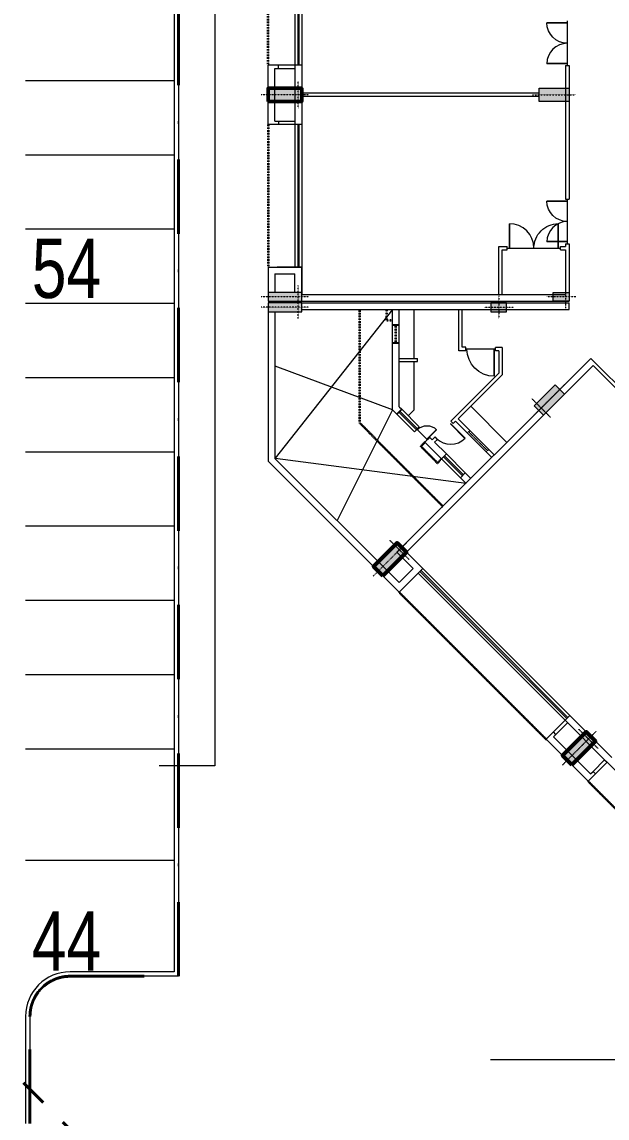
# Model space of a CAD drawing. Header units: inches. Extents: x 5542223 to 12533222, y 497239 to 5189502.
# Drawn here: x 6979341 to 6999042, y 1993400 to 2030305 of the extents above; entities that cross this region are included whole.
import ezdxf

# ---------------------------------------------------------------- set-up
doc = ezdxf.new("R2010")
doc.units = ezdxf.units.IN
doc.header["$MEASUREMENT"] = 0
for name, pattern in [('CENTER2', [1.125, 0.75, -0.125, 0.125, -0.125]), ('DASHDOT', [1, 0.5, -0.25, 0, -0.25]), ('HIDDEN2', [0.1875, 0.125, -0.0625]), ('HIDDENX2', [0.75, 0.5, -0.25]), ('PHANTOM2', [1.25, 0.625, -0.125, 0.125, -0.125, 0.125, -0.125])]:
    doc.linetypes.add(name, pattern=pattern)
doc.layers.get('0').update_dxf_attribs({"color": 1})
for name, color, linetype, lineweight in [('Area_parking', 7, 'DASHDOT', 40), ('DOOR', 7, 'Continuous', 9), ('PARKING NO TXT', 7, 'Continuous', 9), ('Road', 7, 'Continuous', 15), ('Road_CStone', 8, 'Continuous', 15), ('ROW', 7, 'PHANTOM2', 40), ('S_COL', 7, 'Continuous', 9), ('S_COLFILL', 7, 'Continuous', 0), ('S_Door', 7, 'Continuous', 18), ('S_Ele2', 7, 'Continuous', 15), ('S_Glass', 7, 'Continuous', 13), ('S_GRID', 7, 'CENTER2', 9), ('S_Parkingbays', 7, 'Continuous', 13), ('S_Projection', 8, 'HIDDEN2', 35), ('S_WALL', 7, 'Continuous', 15), ('S_WinCill', 7, 'Continuous', 13), ('SchLandscape', 7, 'Continuous', 13), ('VENT', 7, 'HIDDENX2', 15)]:
    doc.layers.add(name, color=color, linetype=linetype, lineweight=lineweight)
doc.layers.add('C_Wall', color=7, linetype='Continuous', lineweight=25, true_color=0x46007b, plot=False)
doc.styles.add('Parking_txt', font='arial.ttf', dxfattribs={"width": 0.75})

# ---------------------------------------------------------------- blocks, each defined once
blk = doc.blocks.new('COL450X1000')
at = {"layer": 'S_COL', "ltscale": 15}
blk.add_hatch(color=256, dxfattribs=at).paths.add_polyline_path([(225, 885), (-225, 885), (-225, -115), (225, -115)])
blk.add_lwpolyline([(225, 885), (-225, 885), (-225, -115), (225, -115)], close=True, dxfattribs=at)
at = {"layer": 'S_GRID', "color": 6, "ltscale": 0.1}
for p, q in [((0, 1115), (0, -345)), ((-455, 0), (455, 0))]:
    blk.add_line(p, q, dxfattribs=at)
blk = doc.blocks.new('CLO300X530')
at = {"layer": 'S_COLFILL', "ltscale": 15}
blk.add_hatch(color=256, dxfattribs=at).paths.add_polyline_path([(-415, -150), (115, -150), (115, 150), (-415, 150)])
at = {"layer": 'S_COL', "ltscale": 15}
blk.add_lwpolyline([(-415, -150), (115, -150), (115, 150), (-415, 150)], close=True, dxfattribs=at)
at = {"layer": 'S_GRID', "ltscale": 0.1}
for p, q in [((0, -380), (0, 380)), ((345, 0), (-645, 0))]:
    blk.add_line(p, q, dxfattribs=at)
blk = doc.blocks.new('CLO300X530M')
at = {"layer": 'S_COLFILL', "ltscale": 15}
blk.add_hatch(color=256, dxfattribs=at).paths.add_polyline_path([(265, -150), (-265, -150), (-265, 150), (265, 150)])
at = {"layer": 'S_COL', "ltscale": 15}
blk.add_lwpolyline([(265, -150), (-265, -150), (-265, 150), (265, 150)], close=True, dxfattribs=at)
at = {"layer": 'S_GRID', "ltscale": 0.1}
for p, q in [((0, -380), (0, 380)), ((-495, 0), (495, 0))]:
    blk.add_line(p, q, dxfattribs=at)
blk = doc.blocks.new('Col1130x450')
at = {"layer": 'S_COL', "ltscale": 15}
blk.add_hatch(color=256, dxfattribs=at).paths.add_polyline_path([(-1015, 225), (115, 225), (115, -225), (-1015, -225)])
at = {"layer": 'S_COL', "color": 0, "lineweight": 50, "ltscale": 15}
blk.add_lwpolyline([(-1015, 225), (115, 225), (115, -225), (-1015, -225)], close=True, dxfattribs=at)
at = {"layer": 'S_GRID', "color": 6, "ltscale": 0.1}
for p, q in [((0, 455), (0, -455)), ((345, 0), (-1245, 0))]:
    blk.add_line(p, q, dxfattribs=at)
blk = doc.blocks.new('Col1130x300')
at = {"layer": 'S_COL', "ltscale": 15}
blk.add_hatch(color=256, dxfattribs=at).paths.add_polyline_path([(-1015, 150), (115, 150), (115, -150), (-1015, -150)])
at = {"layer": 'S_COL', "color": 0, "ltscale": 15}
blk.add_lwpolyline([(-1015, 150), (115, 150), (115, -150), (-1015, -150)], close=True, dxfattribs=at)
at = {"layer": 'S_GRID', "color": 6, "ltscale": 0.1}
for p, q in [((0, 380), (0, -380)), ((345, 0), (-1245, 0))]:
    blk.add_line(p, q, dxfattribs=at)
blk = doc.blocks.new('Door')
for p, q in [((0, 0.458), (0, 0.444)), ((0, 0.458), (0.917, 0.458)), ((0, 0.444), (0.917, 0.444))]:
    blk.add_line(p, q)
blk.add_arc((0, 0.458), 0.917, 270, 360)
blk = doc.blocks.new('Doorr')
for p, q in [((0, -0.458), (0, -0.444)), ((0, -0.444), (0.917, -0.444)), ((0, -0.458), (0.917, -0.458))]:
    blk.add_line(p, q)
blk.add_arc((0, -0.458), 0.917, 0, 90)
blk = doc.blocks.new('ACA_SCT')
at = {"layer": 'C_Wall', "ltscale": 15}
for p, q in [((-5652, 14645), (-5882, 14645)), ((-5652, 14045), (-5882, 14045)), ((-5571, 11815), (-5734, 11652))]:
    blk.add_line(p, q, dxfattribs=at)
at = {"layer": 'DOOR', "ltscale": 15}
for p, q in [((5, 24888), (5, 23388)), ((5, 18885), (5, 17385)), ((-2020, 17238), (-220, 17238))]:
    blk.add_line(p, q, dxfattribs=at)
at = {"layer": 'S_Door', "ltscale": 15}
for p, q in [((-2415, 13843), (-3415, 13843)), ((-4706, 10787), (-5059, 11140))]:
    blk.add_line(p, q, dxfattribs=at)
at = {"layer": 'S_Ele2', "ltscale": 0.25}
for p, q in [((-5880, 15171), (-9836, 10165)), ((-5880, 11802), (-9835, 13269)), ((-5880, 11802), (-7746, 8074)), ((-9836, 10165), (-3406, 9327))]:
    blk.add_line(p, q, dxfattribs=at)
at = {"layer": 'S_Glass'}
for p, q in [((-9073, 25628), (-9073, 23400)), ((-9033, 25628), (-9033, 23400)), ((-9073, 21400), (-9073, 16600)), ((-9033, 21400), (-9033, 16600)), ((-4957, 6357), (-2588, 3988)), ((-4921, 6392), (-2553, 4023)), ((-7, 1407), (-2588, 3988)), ((28, 1442), (-2553, 4023))]:
    blk.add_line(p, q, dxfattribs=at)
at = {"layer": 'S_Projection'}
for p, q in [((-10068, 23400), (-10068, 28200)), ((-10068, 21400), (-10068, 16600)), ((-6980, 11347), (-6980, 15172)), ((-6980, 11347), (-4184, 8550)), ((-5657, 5657), (-707, 707)), ((707, -707), (5657, -5657))]:
    blk.add_line(p, q, dxfattribs=at)
at = {"layer": 'S_Projection', "ltscale": 0.5}
for points in [[(-6082, 15170), (-6082, 14820), (-5882, 14820)], [(-4787, 10705), (-4928, 10564), (-4370, 10005), (-4228, 10147)]]:
    blk.add_lwpolyline(points, dxfattribs=at)
at = {"layer": 'S_WALL'}
for p, q in [((-10068, 21400), (-10068, 23400)), ((-9723, 23400), (-10068, 23400)), ((-9838, 23285), (-9723, 23285)), ((-9838, 21515), (-9838, 23285)), ((-8938, 23400), (-9168, 23400)), ((-9168, 23400), (-9168, 21400)), ((-53, 23388), (62, 23388)), ((-53, 23388), (-53, 18885)), ((-53, 23388), (-53, 18885)), ((62, 23388), (62, 18885)), ((62, 23388), (62, 18885)), ((-9838, 21515), (-9723, 21515)), ((-9723, 21400), (-10068, 21400)), ((-8938, 21400), (-9168, 21400)), ((-53, 18885), (62, 18885)), ((-53, 17385), (62, 17385)), ((-53, 17385), (-53, 17295)), ((62, 17385), (62, 15450)), ((-2303, 17295), (-2020, 17295)), ((-2188, 17180), (-2020, 17180)), ((-2020, 17180), (-2020, 17295)), ((-220, 17180), (-220, 17295)), ((-220, 17295), (-53, 17295)), ((-220, 17180), (-53, 17180)), ((-53, 17180), (-53, 15680)), ((-10068, 16600), (-8938, 16600)), ((-10068, 16600), (-10068, 15750)), ((-9838, 16370), (-9168, 16370)), ((-9838, 16370), (-9838, 15750)), ((-8938, 16600), (-9318, 16600)), ((-10068, 15100), (-10068, 10068)), ((-9838, 15100), (-9838, 10163)), ((-5731, 7004), (795, 13530)), ((877, 13287), (-5406, 7004)), ((3956, 10370), (795, 13530)), ((3794, 10370), (877, 13287)), ((-5652, 11896), (-5571, 11815)), ((-5882, 11801), (-5734, 11652)), ((-3673, 11494), (-2457, 10278)), ((-3755, 11413), (-2538, 10196)), ((-4787, 10705), (-4228, 10147)), ((-4624, 10868), (-4543, 10787)), ((-4462, 10705), (-4066, 10310)), ((-10068, 10068), (-5657, 5657)), ((-9838, 10163), (-5657, 5982)), ((-3429, 9673), (-3246, 9489)), ((-3592, 9510), (-3408, 9327)), ((-5657, 5982), (-5183, 6456)), ((-5657, 5657), (-4858, 6456)), ((92, 1506), (-70, 1343)), ((-70, 1343), (1262, 11)), ((-463, 951), (-707, 707)), ((-382, 870), (-463, 951)), ((-463, 788), (-382, 870)), ((788, -463), (-463, 788)), ((707, -707), (-707, 707)), ((1262, 12), (1262, 11)), ((951, -463), (707, -707)), ((788, -463), (870, -382)), ((951, -463), (870, -382))]:
    blk.add_line(p, q, dxfattribs=at)
at = {"layer": 'S_WALL', "ltscale": 15}
for p, q in [((-9723, 23285), (-9723, 23400)), ((-938, 22458), (-8938, 22458)), ((-938, 22343), (-8938, 22343)), ((-9723, 21515), (-9723, 21400)), ((-2303, 15680), (-2303, 17295)), ((-2188, 15680), (-2188, 17180)), ((-5882, 11801), (-5882, 15170)), ((-5652, 11896), (-5652, 15170)), ((-3645, 13786), (-3645, 15170)), ((-3530, 13901), (-3530, 15170)), ((-3415, 13786), (-3645, 13786)), ((-3415, 13901), (-3530, 13901)), ((-3415, 13786), (-3415, 13901)), ((-2187, 13900), (-2415, 13900)), ((-2415, 13785), (-2415, 13900)), ((-2302, 13785), (-2415, 13785)), ((-3917, 11413), (-2302, 13027)), ((-3673, 11494), (-2187, 12980)), ((-3836, 11331), (-3917, 11413)), ((-3836, 11331), (-3755, 11413)), ((-4624, 10868), (-4787, 10705)), ((-4543, 10787), (-4448, 10882)), ((-4462, 10705), (-4366, 10801)), ((-4366, 10801), (-4448, 10882)), ((-4066, 10310), (-4228, 10147)), ((-3429, 9673), (-3592, 9510)), ((1262, 12), (1344, -69))]:
    blk.add_line(p, q, dxfattribs=at)
at = {"layer": 'S_WALL', "ltscale": 0.5}
for p, q in [((-8938, 23400), (-8938, 21400)), ((-9168, 15750), (-9168, 16370)), ((-8938, 15750), (-8938, 16600)), ((-8938, 16600), (-8938, 15680)), ((-8938, 15680), (-53, 15680)), ((-8938, 15450), (62, 15450)), ((-8938, 15400), (62, 15400)), ((-8938, 15170), (62, 15170)), ((62, 15170), (62, 15400)), ((-5652, 13520), (-5037, 13520)), ((-5652, 13420), (-5037, 13420)), ((-5037, 13420), (-5037, 13520)), ((-5183, 6456), (-5731, 7004)), ((-4858, 6456), (-5406, 7004)), ((92, 1506), (1506, 92))]:
    blk.add_line(p, q, dxfattribs=at)
at = {"layer": 'S_WALL', "ltscale": 1000}
for p, q in [((-2302, 13785), (-2302, 13027)), ((-2187, 13900), (-2187, 12980))]:
    blk.add_line(p, q, dxfattribs=at)
at = {"layer": 'S_WinCill'}
for p, q in [((-9168, 25628), (-9168, 23400)), ((-8938, 25628), (-8938, 23400)), ((-9168, 21400), (-9168, 16600)), ((-8938, 21400), (-8938, 16600)), ((-5152, 13520), (-5152, 15170)), ((-5152, 11796), (-5152, 13420)), ((-5571, 11815), (-4978, 11222)), ((-3249, 11918), (-2033, 10702)), ((-5734, 11652), (-5141, 11059)), ((-5670, 11716), (-5077, 11123)), ((-5635, 11751), (-5042, 11158)), ((-5152, 11796), (-5352, 11596)), ((-4978, 11222), (-5141, 11059)), ((-4228, 10147), (-3592, 9510)), ((-4165, 10211), (-3528, 9574)), ((-4129, 10246), (-3493, 9609)), ((-4066, 10310), (-3429, 9673)), ((-5020, 6293), (-2652, 3924)), ((-4858, 6456), (-2489, 4087)), ((92, 1506), (-2489, 4087)), ((-71, 1344), (-2652, 3924)), ((1344, -71), (3924, -2652))]:
    blk.add_line(p, q, dxfattribs=at)
at = {"layer": 'S_WinCill', "ltscale": 15}
for p, q in [((-9168, 23400), (-9723, 23400)), ((-9723, 23285), (-9168, 23285)), ((-9723, 21515), (-9168, 21515)), ((-9168, 21400), (-9723, 21400)), ((-9318, 16600), (-9768, 16600)), ((-70, 1343), (-463, 951)), ((-382, 870), (11, 1262)), ((870, -382), (1262, 11)), ((1344, -69), (951, -463))]:
    blk.add_line(p, q, dxfattribs=at)
at = {"layer": 'VENT', "ltscale": 0.1}
for p, q in [((-5792, 14045), (-5792, 14645)), ((-5742, 14045), (-5742, 14645)), ((-3359, 11017), (-3277, 11098)), ((-3318, 11057), (-2682, 10421)), ((-2722, 10380), (-2641, 10462))]:
    blk.add_line(p, q, dxfattribs=at)
at = {"layer": 'DOOR', "ltscale": 15}
for p, xscale, yscale, zscale, rotation in [((5, 24482), -750, 750, 750, 359.9999999771971), ((5, 23794), 750, 750, 750, 179.9999999771971), ((5, 18479), -750, 750, 750, 359.9999999771971), ((5, 17792), 750, 750, 750, 179.9999999771971), ((-1533, 17238), 900, 900, 900, 89.99999997720305), ((-708, 17238), -900, 900, 900, 269.9999999772031)]:
    blk.add_blockref('Door', p, dxfattribs=dict(at, xscale=xscale, yscale=yscale, zscale=zscale, rotation=rotation))
at = {"layer": 'S_COL', "ltscale": 15, "xscale": -1}
for name, p, rotation in [('Col1130x450', (-9053, 22400), 180), ('CLO300X530M', (-2303, 15250), 180), ('Col1130x450', (-5646, 7082), 225), ('Col1130x450', (718, 718), 225)]:
    blk.add_blockref(name, p, dxfattribs=dict(at, rotation=rotation))
at = {"layer": 'S_COL', "xscale": -1}
for name, p, rotation in [('COL450X1000', (-53, 22400), 90), ('Col1130x300', (-9053, 15600), 180), ('CLO300X530', (-53, 15600), 180), ('Col1130x300', (-9053, 15250), 180)]:
    blk.add_blockref(name, p, dxfattribs=dict(at, rotation=rotation))
at = {"layer": 'S_COL', "ltscale": 15, "rotation": 315}
blk.add_blockref('COL450X1000', (-873, 11855), dxfattribs=at)
at = {"layer": 'S_Door', "ltscale": 15}
for name, p, xscale, yscale, zscale, rotation in [('Doorr', (-2915, 13843), -999.9999999999411, 1000, 1000, 89.98887705367545), ('Door', (-4882, 10964), -499.9999999999918, 500, 500, 225), ('Door', (-4164, 11085), 749.9999999998231, 750, 750, 314.9999999999623)]:
    blk.add_blockref(name, p, dxfattribs=dict(at, xscale=xscale, yscale=yscale, zscale=zscale, rotation=rotation))

msp = doc.modelspace()

# ---------------------------------------------------------------- linework, layer by layer
msp.add_circle((6864263.374, 1819279.277), 1322040.52)
at = {"layer": 'Area_parking', "ltscale": 5000}
msp.add_lwpolyline([(6979612.133, 1993212.199), (6979612.133, 1996823.804, -0.414213562), (6980962.133, 1998173.804), (6984612.133, 1998173.804), (6984612.133, 2045973.804), (6984612.133, 2054862.199), (6948284.698, 2054862.199)], format="xyb", dxfattribs=at)
at = {"layer": 'Road'}
for p, q in [((6984462.133, 2045823.804), (6984462.133, 1998323.804)), ((7043837.133, 1995362.199), (6995114.909, 1995362.199))]:
    msp.add_line(p, q, dxfattribs=at)
at = {"layer": 'Road', "ltscale": 6000}
for p, q in [((6984462.133, 1998323.804), (6980962.133, 1998323.804)), ((6979462.133, 1996823.804), (6979462.133, 1993212.199))]:
    msp.add_line(p, q, dxfattribs=at)
msp.add_arc((6980962.133, 1996823.804), 1500, 90, 180, dxfattribs=at)
at = {"layer": 'Road_CStone', "ltscale": 6000}
for p, q in [((6984612.133, 2045973.804), (6984612.133, 1998173.804)), ((6984612.133, 1998173.804), (6980962.133, 1998173.804)), ((6979612.133, 1996823.804), (6979612.133, 1993212.199))]:
    msp.add_line(p, q, dxfattribs=at)
msp.add_arc((6980962.133, 1996823.804), 1350, 90, 180, dxfattribs=at)
at = {"layer": 'ROW', "ltscale": 7500}
msp.add_line((7018504.834, 1955473.908), (6941388.835, 2032589.908), dxfattribs=at)
at = {"layer": 'S_Parkingbays', "ltscale": 6000}
for p, q in [((6984462.133, 2028323.804), (6979462.133, 2028323.804)), ((6984462.133, 2025823.804), (6979462.133, 2025823.804)), ((6984462.133, 2023323.804), (6979462.133, 2023323.804)), ((6984462.133, 2020823.804), (6979462.133, 2020823.804)), ((6984462.133, 2018323.804), (6979462.133, 2018323.804)), ((6984462.133, 2015823.804), (6979462.133, 2015823.804)), ((6984462.133, 2013323.804), (6979462.133, 2013323.804)), ((6984462.133, 2010823.804), (6979462.133, 2010823.804)), ((6984462.133, 2008323.804), (6979462.133, 2008323.804)), ((6984462.133, 2005823.804), (6979462.133, 2005823.804)), ((6984462.133, 2002073.804), (6979462.133, 2002073.804))]:
    msp.add_line(p, q, dxfattribs=at)
at = {"layer": 'SchLandscape', "ltscale": 0.1}
msp.add_lwpolyline([(6987630.605, 2042449.017), (6985837.133, 2042449.017), (6985837.133, 2005264.287), (6983965.049, 2005264.287)], dxfattribs=at)

# ---------------------------------------------------------------- block references
at = {"layer": 'S_WALL'}
msp.add_blockref('ACA_SCT', (6997698.416, 2005448.482), dxfattribs=at)

# ---------------------------------------------------------------- texts
at = {"layer": 'PARKING NO TXT', "style": 'Parking_txt', "width": 0.75}
for s, p in [('54', (6979675.207, 2021010.68)), ('44', (6979675.207, 1998360.313))]:
    msp.add_text(s, height=2000, dxfattribs=at).set_placement(p)

doc.saveas('drawing.dxf')
